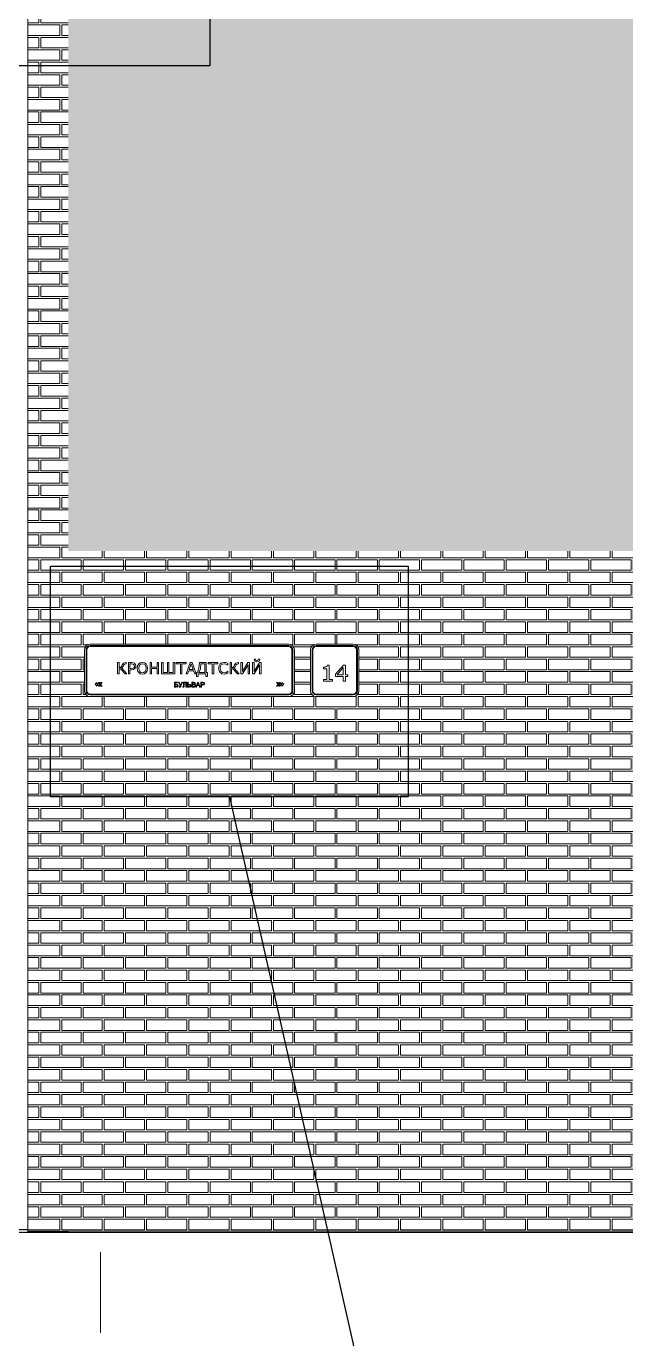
# Model space of a CAD drawing. Header units: millimetres. Extents: x 3914 to 319671, y -18248 to 19136.
# Drawn here: x 222606 to 226318, y -676 to 7450 of the extents above; entities that cross this region are included whole.
import ezdxf

# ---------------------------------------------------------------- set-up
doc = ezdxf.new("R2010")
doc.units = ezdxf.units.MM
doc.linetypes.add('50_200_ШТРИХ_1Т_ш5_п1_п1_', pattern=[700, 500, -100, 0, -100])
for name, color, linetype, lineweight in [('A-DETL-2', 7, 'Continuous', 5), ('A-GENM', 7, 'Continuous', 9), ('A-WALL', 7, 'Continuous', 5), ('A-WALL-PATT', 7, 'Continuous', 5), ('I-WALL', 7, 'Continuous', 5), ('Оси-1', 7, '50_200_ШТРИХ_1Т_ш5_п1_п1_', 9)]:
    doc.layers.add(name, color=color, linetype=linetype, lineweight=lineweight)
pattern_1 = [(180, (274035.58, 4301), (-2e-14, -154), [125, -137]), (90, (274035.58, 4236), (-262, 2e-14), [65, -89]), (180, (274035.58, 4236), (-2e-14, -154), [125, -137]), (90, (274047.58, 4236), (-262, 2e-14), [65, -89]), (180, (274172.58, 4236), (-2e-14, -154), [125, -137]), (180, (274172.58, 4301), (-2e-14, -154), [125, -137]), (90, (273916.58, 4313), (-262, 2e-14), [65, -89]), (90, (274166.58, 4313), (-262, 2e-14), [65, -89]), (0, (273916.58, 4313), (0, -154), [250, -12]), (0, (273916.58, 4378), (0, -154), [250, -12])]

# ---------------------------------------------------------------- blocks, each defined once
blk = doc.blocks.new('Указатель_Домовой_Квартальный_По грани - Указатель одинарный-23221565-АР2_ТР1_Фасад ___-1')
at = {"layer": 'A-GENM'}
for p, q in [((-92960, 3590), (-92960, 3335)), ((-92950, 3590), (-92950, 3335)), ((-92945, 3335), (-92945, 3590)), ((-91695, 3625), (-92925, 3625)), ((-91695, 3615), (-92925, 3615)), ((-92925, 3610), (-91695, 3610)), ((-91675, 3590), (-91675, 3335)), ((-91670, 3335), (-91670, 3590)), ((-91660, 3335), (-91660, 3590)), ((-91560, 3590), (-91560, 3335)), ((-91550, 3590), (-91550, 3335)), ((-91545, 3335), (-91545, 3590)), ((-91295, 3625), (-91525, 3625)), ((-91295, 3615), (-91525, 3615)), ((-91525, 3610), (-91295, 3610)), ((-91275, 3590), (-91275, 3335)), ((-91270, 3335), (-91270, 3590)), ((-91260, 3335), (-91260, 3590)), ((-92745, 3509.9), (-92754.3, 3509.9)), ((-92754.3, 3509.9), (-92754.3, 3440.3)), ((-92745, 3478.6), (-92745, 3509.9)), ((-92725.8, 3495.8), (-92727.5, 3491.8)), ((-92718, 3506.7), (-92725.8, 3495.8)), ((-92704.7, 3509.9), (-92718, 3506.7)), ((-92718, 3490.9), (-92715.9, 3495.8)), ((-92715.9, 3495.8), (-92713.5, 3499.1)), ((-92713.5, 3499.1), (-92710.1, 3501.1)), ((-92710.1, 3501.1), (-92704.9, 3501.8)), ((-92704.9, 3501.8), (-92700.9, 3501.8)), ((-92700.9, 3509.9), (-92704.7, 3509.9)), ((-92700.9, 3501.8), (-92700.9, 3509.9)), ((-92667.7, 3509.9), (-92687, 3509.9)), ((-92687, 3509.9), (-92687, 3440.3)), ((-92677.7, 3473.9), (-92677.7, 3501.8)), ((-92677.7, 3501.8), (-92668.1, 3501.8)), ((-92668.1, 3501.8), (-92660.5, 3501.1)), ((-92656.9, 3508.8), (-92667.7, 3509.9)), ((-92660.5, 3501.1), (-92655.2, 3499)), ((-92649.1, 3505.5), (-92656.9, 3508.8)), ((-92655.2, 3499), (-92651.2, 3494.7)), ((-92651.2, 3494.7), (-92649.9, 3488.4)), ((-92642.8, 3498.8), (-92649.1, 3505.5)), ((-92640.6, 3488.6), (-92642.8, 3498.8)), ((-92623.8, 3501.7), (-92630.3, 3490.2)), ((-92613.7, 3508.6), (-92623.8, 3501.7)), ((-92621.7, 3486.9), (-92617.2, 3495.7)), ((-92617.2, 3495.7), (-92610, 3501.1)), ((-92600.6, 3511), (-92613.7, 3508.6)), ((-92610, 3501.1), (-92600.5, 3502.9)), ((-92587.3, 3508.6), (-92600.6, 3511)), ((-92600.5, 3502.9), (-92591.2, 3501.1)), ((-92591.2, 3501.1), (-92584, 3495.7)), ((-92577.3, 3501.7), (-92587.3, 3508.6)), ((-92584, 3495.7), (-92579.5, 3486.9)), ((-92570.9, 3490.3), (-92577.3, 3501.7)), ((-92544.3, 3509.9), (-92553.6, 3509.9)), ((-92553.6, 3509.9), (-92553.6, 3440.3)), ((-92544.3, 3482), (-92544.3, 3509.9)), ((-92500.2, 3509.9), (-92509.5, 3509.9)), ((-92509.5, 3509.9), (-92509.5, 3482)), ((-92500.2, 3440.3), (-92500.2, 3509.9)), ((-92472.4, 3509.9), (-92481.7, 3509.9)), ((-92481.7, 3509.9), (-92481.7, 3440.3)), ((-92472.4, 3448.4), (-92472.4, 3509.9)), ((-92436.4, 3509.9), (-92445.7, 3509.9)), ((-92445.7, 3509.9), (-92445.7, 3448.4)), ((-92436.4, 3448.4), (-92436.4, 3509.9)), ((-92400.5, 3509.9), (-92409.8, 3509.9)), ((-92409.8, 3509.9), (-92409.8, 3448.4)), ((-92400.5, 3440.3), (-92400.5, 3509.9)), ((-92330.9, 3509.9), (-92391.2, 3509.9)), ((-92391.2, 3509.9), (-92391.2, 3501.8)), ((-92391.2, 3501.8), (-92365.7, 3501.8)), ((-92365.7, 3501.8), (-92365.7, 3440.3)), ((-92356.4, 3440.3), (-92356.4, 3501.8)), ((-92356.4, 3501.8), (-92330.9, 3501.8)), ((-92330.9, 3501.8), (-92330.9, 3509.9)), ((-92305.2, 3509.9), (-92330.9, 3440.3)), ((-92311.1, 3468.1), (-92299, 3501.4)), ((-92292.7, 3509.9), (-92305.2, 3509.9)), ((-92299, 3501.4), (-92287, 3468.1)), ((-92267.1, 3440.3), (-92292.7, 3509.9)), ((-92247.4, 3509.9), (-92250.8, 3474.6)), ((-92205.6, 3509.9), (-92247.4, 3509.9)), ((-92242.1, 3471.2), (-92238.1, 3501.8)), ((-92238.1, 3501.8), (-92214.9, 3501.8)), ((-92214.9, 3501.8), (-92214.9, 3448.4)), ((-92205.6, 3448.4), (-92205.6, 3509.9)), ((-92133.7, 3509.9), (-92194, 3509.9)), ((-92194, 3509.9), (-92194, 3501.8)), ((-92194, 3501.8), (-92168.5, 3501.8)), ((-92168.5, 3501.8), (-92168.5, 3440.3)), ((-92159.2, 3440.3), (-92159.2, 3501.8)), ((-92159.2, 3501.8), (-92133.7, 3501.8)), ((-92133.7, 3501.8), (-92133.7, 3509.9)), ((-92119.6, 3501.8), (-92126.6, 3490.3)), ((-92108.8, 3508.7), (-92119.6, 3501.8)), ((-92117.9, 3487.2), (-92112.9, 3496)), ((-92112.9, 3496), (-92105.2, 3501.2)), ((-92094.8, 3511), (-92108.8, 3508.7)), ((-92105.2, 3501.2), (-92095.6, 3502.9)), ((-92095.6, 3502.9), (-92083.3, 3500.7)), ((-92083.5, 3509.7), (-92094.8, 3511)), ((-92071.1, 3504.8), (-92083.5, 3509.7)), ((-92083.3, 3500.7), (-92071.1, 3493.6)), ((-92071.1, 3493.6), (-92071.1, 3504.8)), ((-92049, 3509.9), (-92058.3, 3509.9)), ((-92058.3, 3509.9), (-92058.3, 3440.3)), ((-92049, 3478.6), (-92049, 3509.9)), ((-92029.8, 3495.8), (-92031.6, 3491.8)), ((-92022, 3506.7), (-92029.8, 3495.8)), ((-92022.1, 3490.9), (-92019.9, 3495.8)), ((-92008.8, 3509.9), (-92022, 3506.7)), ((-92019.9, 3495.8), (-92017.5, 3499.1)), ((-92017.5, 3499.1), (-92014.1, 3501.1)), ((-92014.1, 3501.1), (-92008.9, 3501.8)), ((-92008.9, 3501.8), (-92004.9, 3501.8)), ((-92004.9, 3509.9), (-92008.8, 3509.9)), ((-92004.9, 3501.8), (-92004.9, 3509.9)), ((-91981.7, 3509.9), (-91991, 3509.9)), ((-91991, 3509.9), (-91991, 3440.3)), ((-91947.5, 3509.9), (-91981.7, 3455)), ((-91981.7, 3455), (-91981.7, 3509.9)), ((-91981.6, 3440.3), (-91946.9, 3496)), ((-91937.7, 3509.9), (-91947.5, 3509.9)), ((-91946.9, 3496), (-91946.9, 3440.3)), ((-91937.7, 3440.3), (-91937.7, 3509.9)), ((-91909.8, 3509.9), (-91919.1, 3509.9)), ((-91919.1, 3509.9), (-91919.1, 3440.3)), ((-91900.5, 3531.9), (-91909.8, 3531.9)), ((-91909.8, 3531.9), (-91904.8, 3519.8)), ((-91875.6, 3509.9), (-91909.8, 3455)), ((-91909.8, 3455), (-91909.8, 3509.9)), ((-91909.7, 3440.3), (-91875, 3496)), ((-91904.8, 3519.8), (-91891.8, 3515.7)), ((-91898.3, 3523.9), (-91900.5, 3531.9)), ((-91891.8, 3521.5), (-91898.3, 3523.9)), ((-91885.4, 3523.9), (-91891.8, 3521.5)), ((-91891.8, 3515.7), (-91878.9, 3519.8)), ((-91883.1, 3531.9), (-91885.4, 3523.9)), ((-91873.9, 3531.9), (-91883.1, 3531.9)), ((-91878.9, 3519.8), (-91873.9, 3531.9)), ((-91865.7, 3509.9), (-91875.6, 3509.9)), ((-91875, 3496), (-91875, 3440.3)), ((-91865.7, 3440.3), (-91865.7, 3509.9)), ((-91455.5, 3494.7), (-91457.6, 3488.1)), ((-91444.8, 3494.7), (-91455.5, 3494.7)), ((-91444.8, 3405.2), (-91444.8, 3494.7)), ((-91356.4, 3494.7), (-91405, 3438.8)), ((-91343.7, 3494.7), (-91356.4, 3494.7)), ((-91343.7, 3435), (-91343.7, 3494.7)), ((-92754.3, 3440.3), (-92745, 3440.3)), ((-92740.3, 3479), (-92745, 3478.6)), ((-92745, 3440.3), (-92745, 3471.6)), ((-92745, 3471.6), (-92736.9, 3471.6)), ((-92736.2, 3480.6), (-92740.3, 3479)), ((-92736.9, 3471.6), (-92708.3, 3440.3)), ((-92732.4, 3483.7), (-92736.2, 3480.6)), ((-92729, 3488.6), (-92732.4, 3483.7)), ((-92730.3, 3476.7), (-92723.2, 3481.8)), ((-92697.4, 3440.3), (-92730.3, 3476.7)), ((-92727.5, 3491.8), (-92729, 3488.6)), ((-92723.2, 3481.8), (-92718, 3490.9)), ((-92708.3, 3440.3), (-92697.4, 3440.3)), ((-92687, 3440.3), (-92677.7, 3440.3)), ((-92669.5, 3473.9), (-92677.7, 3473.9)), ((-92677.7, 3440.3), (-92677.7, 3465.8)), ((-92677.7, 3465.8), (-92668.2, 3465.8)), ((-92660, 3474.9), (-92669.5, 3473.9)), ((-92668.2, 3465.8), (-92655.6, 3467.6)), ((-92654.1, 3478.1), (-92660, 3474.9)), ((-92655.6, 3467.6), (-92646.9, 3473.1)), ((-92650.8, 3482.9), (-92654.1, 3478.1)), ((-92649.9, 3488.4), (-92650.8, 3482.9)), ((-92646.9, 3473.1), (-92642.2, 3480)), ((-92642.2, 3480), (-92640.6, 3488.6)), ((-92630.3, 3490.2), (-92632.5, 3475.1)), ((-92632.5, 3475.1), (-92630.2, 3459.8)), ((-92630.2, 3459.8), (-92623.8, 3448.5)), ((-92623.8, 3448.5), (-92613.8, 3441.5)), ((-92623.2, 3475.1), (-92621.7, 3486.9)), ((-92621.6, 3463.1), (-92623.2, 3475.1)), ((-92617, 3454.4), (-92621.6, 3463.1)), ((-92609.8, 3449), (-92617, 3454.4)), ((-92613.8, 3441.5), (-92600.6, 3439.1)), ((-92600.5, 3447.2), (-92609.8, 3449)), ((-92600.6, 3439.1), (-92587.4, 3441.5)), ((-92591.3, 3449), (-92600.5, 3447.2)), ((-92584.1, 3454.4), (-92591.3, 3449)), ((-92587.4, 3441.5), (-92577.3, 3448.5)), ((-92579.5, 3463.1), (-92584.1, 3454.4)), ((-92579.5, 3486.9), (-92577.9, 3475.1)), ((-92577.9, 3475.1), (-92579.5, 3463.1)), ((-92577.3, 3448.5), (-92571, 3459.8)), ((-92571, 3459.8), (-92568.7, 3475.1)), ((-92568.7, 3475.1), (-92570.9, 3490.3)), ((-92553.6, 3440.3), (-92544.3, 3440.3)), ((-92509.5, 3482), (-92544.3, 3482)), ((-92544.3, 3440.3), (-92544.3, 3473.9)), ((-92544.3, 3473.9), (-92509.5, 3473.9)), ((-92509.5, 3473.9), (-92509.5, 3440.3)), ((-92509.5, 3440.3), (-92500.2, 3440.3)), ((-92481.7, 3440.3), (-92400.5, 3440.3)), ((-92445.7, 3448.4), (-92472.4, 3448.4)), ((-92409.8, 3448.4), (-92436.4, 3448.4)), ((-92365.7, 3440.3), (-92356.4, 3440.3)), ((-92330.9, 3440.3), (-92321, 3440.3)), ((-92321, 3440.3), (-92314, 3460)), ((-92314, 3460), (-92284, 3460)), ((-92287, 3468.1), (-92311.1, 3468.1)), ((-92284, 3460), (-92277, 3440.3)), ((-92277, 3440.3), (-92267.1, 3440.3)), ((-92260.1, 3448.4), (-92265.9, 3448.4)), ((-92265.9, 3448.4), (-92265.9, 3424)), ((-92265.9, 3424), (-92256.6, 3424)), ((-92250.8, 3474.6), (-92260.1, 3448.4)), ((-92256.6, 3424), (-92256.6, 3440.3)), ((-92256.6, 3440.3), (-92207.9, 3440.3)), ((-92250.8, 3448.4), (-92242.1, 3471.2)), ((-92214.9, 3448.4), (-92250.8, 3448.4)), ((-92207.9, 3440.3), (-92207.9, 3424)), ((-92207.9, 3424), (-92198.6, 3424)), ((-92198.6, 3448.4), (-92205.6, 3448.4)), ((-92198.6, 3424), (-92198.6, 3448.4)), ((-92168.5, 3440.3), (-92159.2, 3440.3)), ((-92126.6, 3490.3), (-92129, 3475)), ((-92129, 3475), (-92126.5, 3459.1)), ((-92126.5, 3459.1), (-92119.5, 3447.9)), ((-92119.8, 3475), (-92117.9, 3487.2)), ((-92117.8, 3462.5), (-92119.8, 3475)), ((-92119.5, 3447.9), (-92108.6, 3441.2)), ((-92112.6, 3453.9), (-92117.8, 3462.5)), ((-92104.8, 3448.9), (-92112.6, 3453.9)), ((-92108.6, 3441.2), (-92094.8, 3439.1)), ((-92095.5, 3447.2), (-92104.8, 3448.9)), ((-92082.8, 3449.6), (-92095.5, 3447.2)), ((-92094.8, 3439.1), (-92087.4, 3439.8)), ((-92087.4, 3439.8), (-92081.2, 3441.3)), ((-92071.7, 3456.5), (-92082.8, 3449.6)), ((-92081.2, 3441.3), (-92075.7, 3443.4)), ((-92075.7, 3443.4), (-92071.1, 3445.5)), ((-92071.1, 3445.5), (-92071.7, 3456.5)), ((-92058.3, 3440.3), (-92049, 3440.3)), ((-92044.3, 3479), (-92049, 3478.6)), ((-92049, 3440.3), (-92049, 3471.6)), ((-92049, 3471.6), (-92040.9, 3471.6)), ((-92040.2, 3480.6), (-92044.3, 3479)), ((-92040.9, 3471.6), (-92012.3, 3440.3)), ((-92036.4, 3483.7), (-92040.2, 3480.6)), ((-92033, 3488.6), (-92036.4, 3483.7)), ((-92034.3, 3476.7), (-92027.2, 3481.8)), ((-92001.5, 3440.3), (-92034.3, 3476.7)), ((-92031.6, 3491.8), (-92033, 3488.6)), ((-92027.2, 3481.8), (-92022.1, 3490.9)), ((-92012.3, 3440.3), (-92001.5, 3440.3)), ((-91991, 3440.3), (-91981.6, 3440.3)), ((-91946.9, 3440.3), (-91937.7, 3440.3)), ((-91919.1, 3440.3), (-91909.7, 3440.3)), ((-91875, 3440.3), (-91865.7, 3440.3)), ((-91470.2, 3482.1), (-91479.6, 3481.4)), ((-91479.6, 3481.4), (-91479.6, 3471.5)), ((-91479.6, 3471.5), (-91458.1, 3471.5)), ((-91462.6, 3484.1), (-91470.2, 3482.1)), ((-91457.6, 3488.1), (-91462.6, 3484.1)), ((-91458.1, 3471.5), (-91458.1, 3405.2)), ((-91405, 3438.8), (-91405, 3423.4)), ((-91405, 3423.4), (-91357, 3423.4)), ((-91395.1, 3435), (-91357, 3478.9)), ((-91357, 3435), (-91395.1, 3435)), ((-91357, 3478.9), (-91357, 3435)), ((-91357, 3423.4), (-91357, 3395.3)), ((-91328.8, 3435), (-91343.7, 3435)), ((-91343.7, 3395.3), (-91343.7, 3423.4)), ((-91343.7, 3423.4), (-91328.8, 3423.4)), ((-91328.8, 3423.4), (-91328.8, 3435)), ((-92883.3, 3386.1), (-92893.9, 3375.5)), ((-92893.9, 3375.5), (-92883.3, 3364.9)), ((-92883.3, 3378.1), (-92883.3, 3386.1)), ((-92878.3, 3378.1), (-92883.3, 3378.1)), ((-92883.3, 3364.9), (-92883.3, 3372.9)), ((-92883.3, 3372.9), (-92878.3, 3372.9)), ((-92870.3, 3386.1), (-92878.3, 3378.1)), ((-92878.3, 3372.9), (-92870.3, 3364.9)), ((-92871.2, 3378.1), (-92863.2, 3386.1)), ((-92864.2, 3378.1), (-92871.2, 3378.1)), ((-92863.2, 3364.9), (-92871.2, 3372.9)), ((-92871.2, 3372.9), (-92864.2, 3372.9)), ((-92863.2, 3386.1), (-92870.3, 3386.1)), ((-92870.3, 3364.9), (-92863.2, 3364.9)), ((-92856.2, 3386.1), (-92864.2, 3378.1)), ((-92864.2, 3372.9), (-92856.2, 3364.9)), ((-92859.7, 3375.5), (-92849.1, 3386.1)), ((-92849.1, 3364.9), (-92859.7, 3375.5)), ((-92849.1, 3386.1), (-92856.2, 3386.1)), ((-92856.2, 3364.9), (-92849.1, 3364.9)), ((-92402.5, 3388), (-92402.5, 3358)), ((-92383.7, 3388), (-92402.5, 3388)), ((-92402.5, 3358), (-92391, 3358)), ((-92398.7, 3375.4), (-92398.7, 3384.3)), ((-92398.7, 3384.3), (-92383.7, 3384.3)), ((-92391.7, 3375.4), (-92398.7, 3375.4)), ((-92398.7, 3361.8), (-92398.7, 3371.6)), ((-92398.7, 3371.6), (-92393.3, 3371.6)), ((-92390.7, 3361.8), (-92398.7, 3361.8)), ((-92393.3, 3371.6), (-92387.7, 3371.2)), ((-92385.5, 3374.6), (-92391.7, 3375.4)), ((-92391, 3358), (-92384.3, 3359.3)), ((-92385.8, 3363), (-92390.7, 3361.8)), ((-92387.7, 3371.2), (-92385.1, 3369.7)), ((-92384.2, 3366.7), (-92385.8, 3363)), ((-92381.8, 3371.7), (-92385.5, 3374.6)), ((-92385.1, 3369.7), (-92384.2, 3366.7)), ((-92384.3, 3359.3), (-92381.4, 3362.5)), ((-92383.7, 3384.3), (-92383.7, 3388)), ((-92380.4, 3366.8), (-92381.8, 3371.7)), ((-92381.4, 3362.5), (-92380.4, 3366.8)), ((-92377.3, 3388), (-92366.2, 3365.9)), ((-92373.2, 3388), (-92377.3, 3388)), ((-92370.4, 3361.3), (-92373.4, 3361.3)), ((-92373.4, 3361.3), (-92373.4, 3358)), ((-92373.4, 3358), (-92370, 3357.5)), ((-92364.2, 3370.2), (-92373.2, 3388)), ((-92368.2, 3362.1), (-92370.4, 3361.3)), ((-92370, 3357.5), (-92366.5, 3358.9)), ((-92366.2, 3365.9), (-92368.2, 3362.1)), ((-92366.5, 3358.9), (-92363.4, 3364.6)), ((-92356.1, 3388), (-92364.2, 3370.2)), ((-92363.4, 3364.6), (-92352, 3388)), ((-92352, 3388), (-92356.1, 3388)), ((-92350.8, 3361.8), (-92351.3, 3358)), ((-92351.3, 3358), (-92348.2, 3357.5)), ((-92349, 3361.3), (-92350.8, 3361.8)), ((-92346.9, 3362.3), (-92349, 3361.3)), ((-92348.2, 3357.5), (-92344.6, 3358.7)), ((-92346.1, 3367), (-92346.9, 3362.3)), ((-92346.1, 3388), (-92346.1, 3367)), ((-92327.8, 3388), (-92346.1, 3388)), ((-92344.6, 3358.7), (-92342.8, 3362.1)), ((-92342.8, 3362.1), (-92342.4, 3369)), ((-92342.4, 3369), (-92342.4, 3384.3)), ((-92342.4, 3384.3), (-92331.6, 3384.3)), ((-92331.6, 3384.3), (-92331.6, 3358)), ((-92331.6, 3358), (-92327.8, 3358)), ((-92327.8, 3358), (-92327.8, 3388)), ((-92321.3, 3388), (-92321.3, 3358)), ((-92317.5, 3388), (-92321.3, 3388)), ((-92321.3, 3358), (-92310.1, 3358)), ((-92317.5, 3375.4), (-92317.5, 3388)), ((-92310.5, 3375.4), (-92317.5, 3375.4)), ((-92317.5, 3361.8), (-92317.5, 3371.6)), ((-92317.5, 3371.6), (-92312.1, 3371.6)), ((-92310.2, 3361.8), (-92317.5, 3361.8)), ((-92312.1, 3371.6), (-92306.6, 3371.3)), ((-92303.3, 3374.2), (-92310.5, 3375.4)), ((-92304.3, 3363.2), (-92310.2, 3361.8)), ((-92310.1, 3358), (-92301.5, 3360.6)), ((-92306.6, 3371.3), (-92303.9, 3369.7)), ((-92303, 3366.8), (-92304.3, 3363.2)), ((-92303.9, 3369.7), (-92303, 3366.8)), ((-92300.2, 3371), (-92303.3, 3374.2)), ((-92301.5, 3360.6), (-92299.2, 3366.8)), ((-92299.2, 3366.8), (-92300.2, 3371)), ((-92282.6, 3388), (-92294, 3388)), ((-92294, 3388), (-92294, 3358)), ((-92294, 3358), (-92282.7, 3358)), ((-92290.3, 3375.8), (-92290.3, 3384.3)), ((-92290.3, 3384.3), (-92284, 3384.3)), ((-92283.4, 3375.8), (-92290.3, 3375.8)), ((-92290.3, 3361.8), (-92290.3, 3372.1)), ((-92290.3, 3372.1), (-92283, 3372.1)), ((-92282.6, 3361.8), (-92290.3, 3361.8)), ((-92284, 3384.3), (-92279.1, 3383.9)), ((-92279.4, 3376.2), (-92283.4, 3375.8)), ((-92283, 3372.1), (-92278.3, 3371.6)), ((-92282.7, 3358), (-92277.9, 3358.5)), ((-92277, 3387.2), (-92282.6, 3388)), ((-92279.8, 3361.9), (-92282.6, 3361.8)), ((-92277.4, 3362.7), (-92279.8, 3361.9)), ((-92277, 3377.5), (-92279.4, 3376.2)), ((-92279.1, 3383.9), (-92277, 3382.4)), ((-92278.3, 3371.6), (-92276, 3369.8)), ((-92277.9, 3358.5), (-92274.6, 3360)), ((-92275.9, 3364.4), (-92277.4, 3362.7)), ((-92273.7, 3384.4), (-92277, 3387.2)), ((-92277, 3382.4), (-92276.2, 3380)), ((-92276.2, 3380), (-92277, 3377.5)), ((-92276.5, 3374.4), (-92273.5, 3377.1)), ((-92272.8, 3371.6), (-92276.5, 3374.4)), ((-92276, 3369.8), (-92275.3, 3366.9)), ((-92275.3, 3366.9), (-92275.9, 3364.4)), ((-92274.6, 3360), (-92272.4, 3362.9)), ((-92272.5, 3380.6), (-92273.7, 3384.4)), ((-92273.5, 3377.1), (-92272.5, 3380.6)), ((-92271.5, 3367), (-92272.8, 3371.6)), ((-92272.4, 3362.9), (-92271.5, 3367)), ((-92257.9, 3388), (-92269.9, 3358)), ((-92269.9, 3358), (-92265.9, 3358)), ((-92265.9, 3358), (-92262.5, 3367.4)), ((-92262.5, 3367.4), (-92250.1, 3367.4)), ((-92261.1, 3371.1), (-92258.1, 3379.2)), ((-92251.5, 3371.1), (-92261.1, 3371.1)), ((-92258.1, 3379.2), (-92256.3, 3384.3)), ((-92254.7, 3388), (-92257.9, 3388)), ((-92256.3, 3384.3), (-92254.2, 3378.5)), ((-92242.7, 3358), (-92254.7, 3388)), ((-92254.2, 3378.5), (-92251.5, 3371.1)), ((-92250.1, 3367.4), (-92246.6, 3358)), ((-92246.6, 3358), (-92242.7, 3358)), ((-92227.5, 3388), (-92238.7, 3388)), ((-92238.7, 3388), (-92238.7, 3358)), ((-92238.7, 3358), (-92234.9, 3358)), ((-92234.9, 3374), (-92234.9, 3384.3)), ((-92234.9, 3384.3), (-92227.1, 3384.3)), ((-92227.1, 3374), (-92234.9, 3374)), ((-92234.9, 3358), (-92234.9, 3370.2)), ((-92234.9, 3370.2), (-92227.3, 3370.2)), ((-92223, 3387.8), (-92227.5, 3388)), ((-92227.3, 3370.2), (-92218.5, 3372.9)), ((-92227.1, 3384.3), (-92223.4, 3384)), ((-92221.5, 3375.3), (-92227.1, 3374)), ((-92223.4, 3384), (-92220.9, 3382.3)), ((-92219.4, 3386.3), (-92223, 3387.8)), ((-92219.9, 3379.2), (-92221.5, 3375.3)), ((-92220.9, 3382.3), (-92219.9, 3379.2)), ((-92217, 3383.4), (-92219.4, 3386.3)), ((-92218.5, 3372.9), (-92216.1, 3379.3)), ((-92216.1, 3379.3), (-92217, 3383.4)), ((-91763.8, 3386.1), (-91770.9, 3386.1)), ((-91770.9, 3386.1), (-91760.3, 3375.5)), ((-91760.3, 3375.5), (-91770.9, 3364.9)), ((-91770.9, 3364.9), (-91763.8, 3364.9)), ((-91755.8, 3378.1), (-91763.8, 3386.1)), ((-91763.8, 3364.9), (-91755.8, 3372.9)), ((-91749.7, 3386.1), (-91756.8, 3386.1)), ((-91756.8, 3386.1), (-91748.8, 3378.1)), ((-91748.8, 3372.9), (-91756.8, 3364.9)), ((-91756.8, 3364.9), (-91749.7, 3364.9)), ((-91748.8, 3378.1), (-91755.8, 3378.1)), ((-91755.8, 3372.9), (-91748.8, 3372.9)), ((-91741.7, 3378.1), (-91749.7, 3386.1)), ((-91749.7, 3364.9), (-91741.7, 3372.9)), ((-91736.7, 3378.1), (-91741.7, 3378.1)), ((-91741.7, 3372.9), (-91736.7, 3372.9)), ((-91736.7, 3386.1), (-91736.7, 3378.1)), ((-91726.1, 3375.5), (-91736.7, 3386.1)), ((-91736.7, 3364.9), (-91726.1, 3375.5)), ((-91736.7, 3372.9), (-91736.7, 3364.9)), ((-91458.1, 3405.2), (-91479.6, 3405.2)), ((-91479.6, 3405.2), (-91479.6, 3395.3)), ((-91479.6, 3395.3), (-91424.9, 3395.3)), ((-91424.9, 3405.2), (-91444.8, 3405.2)), ((-91424.9, 3395.3), (-91424.9, 3405.2)), ((-91357, 3395.3), (-91343.7, 3395.3)), ((-91695, 3315), (-92925, 3315)), ((-92925, 3310), (-91695, 3310)), ((-92925, 3300), (-91695, 3300)), ((-91295, 3315), (-91525, 3315)), ((-91525, 3310), (-91295, 3310)), ((-91525, 3300), (-91295, 3300))]:
    blk.add_line(p, q, dxfattribs=at)
for centre, radius, start, end in [((-92925, 3590), 35, 90, 180), ((-92925, 3590), 25, 90, 180), ((-92925, 3590), 20, 90, 180), ((-91695, 3590), 35, 360, 90), ((-91695, 3590), 25, 0, 90), ((-91695, 3590), 20, 0, 90), ((-91525, 3590), 35, 90, 180), ((-91525, 3590), 25, 90, 180), ((-91525, 3590), 20, 90, 180), ((-91295, 3590), 35, 0, 90), ((-91295, 3590), 25, 0, 90), ((-91295, 3590), 20, 0, 90), ((-92925, 3335), 35, 180, 270), ((-92925, 3335), 25, 180, 270), ((-92925, 3335), 20, 180, 270), ((-91695, 3335), 20, 270, 0), ((-91695, 3335), 25, 270, 0), ((-91695, 3335), 35, 270, 360), ((-91525, 3335), 35, 180, 270), ((-91525, 3335), 25, 180, 270), ((-91525, 3335), 20, 180, 270), ((-91295, 3335), 25, 270, 0), ((-91295, 3335), 20, 270, 0), ((-91295, 3335), 35, 270, 0)]:
    blk.add_arc(centre, radius, start, end, dxfattribs=at)

msp = doc.modelspace()

# ---------------------------------------------------------------- hatches: boundary and pattern name
at = {"layer": 'A-WALL-PATT'}
h = msp.add_hatch(dxfattribs=at)
h.set_pattern_fill('FP_109', color=256, style=0, pattern_type=2)
h.set_pattern_definition(pattern_1)
h.paths.add_polyline_path([(222615.9, 4200), (222865.9, 4200), (222865.9, 8400), (222615.9, 8400), (222615.9, 4210)], flags=0)
h = msp.add_hatch(dxfattribs=at)
h.set_pattern_fill('FP_109', color=256, style=0, pattern_type=2)
h.set_pattern_definition(pattern_1)
h.paths.add_polyline_path([(230590.6, 3600), (230724.7, 3600), (230724.7, 4200), (274015.9, 4200), (274015.9, 8400), (222865.9, 8400), (222865.9, 4200), (226997.1, 4200), (226997.1, 3600), (230365.5, 3600)], flags=0)
h.paths.add_polyline_path([(244155.9, 4963), (243015.9, 4964), (243015.9, 7500), (245115.9, 7500), (245115.9, 4963), (244461, 4963)], flags=0)
h.paths.add_polyline_path([(268520.3, 4963), (268265.9, 4964), (268265.9, 7500), (271365.9, 7500), (271365.9, 4963), (268672.1, 4963)], flags=0)
h.paths.add_polyline_path([(265165.7, 4963), (262065.7, 4964), (262065.7, 7500), (265165.7, 7500), (265165.7, 4964)], flags=0)
h.paths.add_polyline_path([(251765.9, 4963), (251765.9, 7500), (254865.9, 7500), (254865.9, 4963), (251817.2, 4963)], flags=0)
h.paths.add_polyline_path([(241180.1, 4963), (239575.9, 4964), (239575.9, 7500), (241675.9, 7500), (241675.9, 4963)], flags=0)
h.paths.add_polyline_path([(238075.9, 4963), (235575.9, 4964), (235575.9, 7500), (238075.9, 7500), (238075.9, 4964)], flags=0)
h.paths.add_polyline_path([(257946.3, 4963), (256065.9, 4964), (256065.9, 7500), (258765.9, 7500), (258765.9, 4963)], flags=0)
h.paths.add_polyline_path([(247243, 4966), (247065.9, 4967), (247065.9, 7500), (247965.9, 7500), (247965.9, 4966)], flags=0)
h.paths.add_polyline_path([(260916, 4966), (260016, 4967), (260016, 7500), (260916, 7500), (260916, 4967)], flags=0)
h.paths.add_polyline_path([(249765.9, 4966), (249765.9, 7500), (250665.9, 7500), (250665.9, 4966), (249828.2, 4966)], flags=0)
h.paths.add_polyline_path([(266265.6, 4966), (266265.6, 7500), (267165.6, 7500), (267165.6, 4966), (266584.4, 4966)], flags=0)
h = msp.add_hatch(dxfattribs=at)
h.set_pattern_fill('FP_110', color=256, style=0, pattern_type=2)
h.set_pattern_definition([(180, (227006.52, 66), (-2e-14, -154), [125, -137]), (90, (227006.52, 1), (-262, 2e-14), [65, -89]), (180, (227006.52, 1), (-2e-14, -154), [125, -137]), (90, (227018.52, 1), (-262, 2e-14), [65, -89]), (180, (227143.52, 1), (-2e-14, -154), [125, -137]), (180, (227143.52, 66), (-2e-14, -154), [125, -137]), (90, (226887.52, 78), (-262, 2e-14), [65, -89]), (90, (227137.52, 78), (-262, 2e-14), [65, -89]), (0, (226887.52, 78), (0, -154), [250, -12]), (0, (226887.52, 143), (0, -154), [250, -12])])
h.paths.add_polyline_path([(223115.9, 300), (226997.1, 300), (226997.1, 4200), (222615.9, 4200), (222615.9, 300), (222764.8, 300)], flags=0)
h.paths.add_polyline_path([(223853.3, 3300), (223000.9, 3300), (222991.9, 3301.2), (222983.4, 3304.7), (222976.2, 3310.3), (222970.6, 3317.5), (222967.1, 3325.9), (222965.9, 3335), (222965.9, 3590), (222967.1, 3599.1), (222972.5, 3610), (222976.5, 3615), (222983.4, 3620.3), (222991.9, 3623.8), (223000.9, 3625), (224236.4, 3624.3), (224240, 3623.8), (224250.9, 3618.4), (224255.9, 3614.4), (224261.2, 3607.5), (224264.7, 3599.1), (224265.9, 3590), (224265.9, 3335), (224264.7, 3325.9), (224261.2, 3317.5), (224255.7, 3310.3), (224248.4, 3304.7), (224236.4, 3300.7), (224230.9, 3300)], flags=0)
h.paths.add_polyline_path([(224400.9, 3300), (224391.9, 3301.2), (224380.9, 3306.6), (224375.9, 3310.6), (224370.6, 3317.5), (224367.1, 3325.9), (224365.9, 3336.2), (224365.9, 3590), (224367.1, 3599.1), (224370.6, 3607.5), (224376.2, 3614.7), (224383.4, 3620.3), (224391.9, 3623.8), (224400.9, 3625), (224630.9, 3625), (224640, 3623.8), (224650.9, 3618.4), (224655.9, 3614.4), (224661.2, 3607.5), (224664.7, 3599.1), (224665.9, 3590), (224665.9, 3335), (224664.7, 3325.9), (224661.2, 3317.5), (224655.7, 3310.3), (224648.4, 3304.7), (224640, 3301.2), (224630.9, 3300), (224619.5, 3300)], flags=0)
h = msp.add_hatch(dxfattribs=at)
h.set_pattern_fill('FP_120', color=256, style=0, pattern_type=2)
h.set_pattern_definition([(180, (222865.92, 71), (-2e-14, -154), [125, -137]), (90, (222865.92, 6), (-262, 2e-14), [65, -89]), (180, (222865.92, 6), (-2e-14, -154), [125, -137]), (90, (222877.92, 6), (-262, 2e-14), [65, -89]), (180, (223002.92, 6), (-2e-14, -154), [125, -137]), (180, (223002.92, 71), (-2e-14, -154), [125, -137]), (90, (222746.92, 83), (-262, 2e-14), [65, -89]), (90, (222996.92, 83), (-262, 2e-14), [65, -89]), (0, (222746.92, 83), (0, -154), [250, -12]), (0, (222746.92, 148), (0, -154), [250, -12])])
h.paths.add_polyline_path([(213510.6, -19.1), (222615.9, -18.4), (222615.9, 0), (219500.9, 0), (219500.9, 300), (205056.8, 300), (205056.8, -19.1), (211978.3, -19.1)], flags=0)
h = msp.add_hatch(dxfattribs=at)
h.set_pattern_fill('FP_119', color=256, style=0, pattern_type=2)
h.set_pattern_definition([(180, (227006.52, 63.5), (-2e-14, -154), [125, -137]), (90, (227006.52, -1.5), (-262, 2e-14), [65, -89]), (180, (227006.52, -1.5), (-2e-14, -154), [125, -137]), (90, (227018.52, -1.5), (-262, 2e-14), [65, -89]), (180, (227143.52, -1.5), (-2e-14, -154), [125, -137]), (180, (227143.52, 63.5), (-2e-14, -154), [125, -137]), (90, (226887.52, 75.5), (-262, 2e-14), [65, -89]), (90, (227137.52, 75.5), (-262, 2e-14), [65, -89]), (0, (226887.52, 75.5), (0, -154), [250, -12]), (0, (226887.52, 140.5), (0, -154), [250, -12])])
h.paths.add_polyline_path([(224236.4, -10), (226765.9, -10), (226765.9, 300), (222615.9, 300), (222615.9, -10), (223115.9, -10)], flags=0)

# ---------------------------------------------------------------- linework, layer by layer
at = {"color": 1}
msp.add_line((223864, 2678), (226315, -8173.3), dxfattribs=at)
for points in [[(218325, 8773), (223743, 8773), (223743, 7205), (218325, 7205)], [(222757, 4107), (224971, 4107), (224971, 2678), (222757, 2678)]]:
    msp.add_lwpolyline(points, close=True, dxfattribs=at)
at = {"layer": 'A-DETL-2'}
for p, q in [((222686.8, -19.1), (196006.8, -19.1)), ((230746.8, -19.1), (222686.8, -19.1))]:
    msp.add_line(p, q, dxfattribs=at)
at = {"layer": 'A-WALL'}
for p, q in [((222615.9, -19.1), (222615.9, 15530)), ((222615.9, 0), (219500.9, 0)), ((222615.9, -10), (226765.9, -10)), ((222615.9, -11.8), (222865.9, -11.8)), ((222865.9, -10), (222865.9, -11.8))]:
    msp.add_line(p, q, dxfattribs=at)
at = {"layer": 'I-WALL'}
msp.add_line((222865.9, -19.1), (222865.9, -11.8), dxfattribs=at)
at = {"layer": 'Оси-1'}
msp.add_line((223065.9, -3440), (223065.9, 0), dxfattribs=at)

# ---------------------------------------------------------------- block references
at = {"layer": 'A-GENM'}
msp.add_blockref('Указатель_Домовой_Квартальный_По грани - Указатель одинарный-23221565-АР2_ТР1_Фасад ___-1', (315925.9, 0), dxfattribs=at)

doc.saveas('drawing.dxf')
